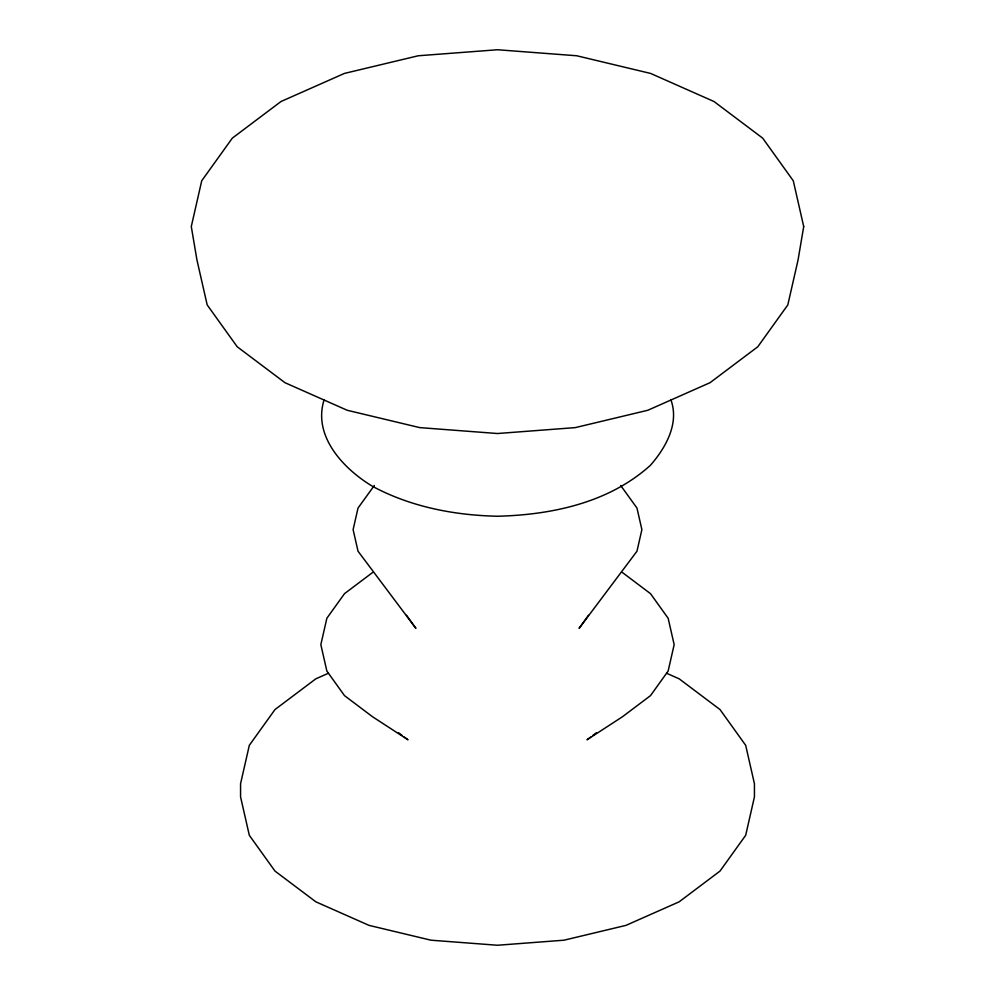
<?xml version="1.0" encoding="UTF-8"?>
<svg xmlns="http://www.w3.org/2000/svg" width="995" height="995" viewBox="0 0 995 995"><rect width="100%" height="100%" fill="white"/><g stroke="black" fill="none" stroke-linecap="round" stroke-linejoin="round"><path stroke-width="1.49" d="M324.183 399.58C312.43 436.046 343.549 468.968 372.578 486.368C410.972 506.94 454.255 515.273 497.5 516.243C551.877 514.863 609.052 502.699 650.494 465.237C665.829 447.613 679.573 423.323 670.817 399.58M588.505 615.258L579.09 628.38L636.974 551.218L641.887 529.638L636.974 508.059L620.693 485.51M374.307 485.51L358.026 508.059L353.113 529.638L358.026 551.218L415.91 628.38L406.495 615.258M372.578 572.523L344.506 593.654L326.858 618.256L320.838 644.648L326.858 671.04L344.506 695.642L372.578 716.773L407.975 739.795L404.43 737.133M590.57 737.133L587.025 739.795L622.422 716.773L650.494 695.642L668.143 671.04L674.162 644.648L668.143 618.256L650.494 593.654L622.422 572.523M592.945 735.342L596.49 732.681M328.425 673.242L315.825 678.826L274.993 709.547L249.322 745.317L240.566 783.712L240.566 796.908L249.322 835.303L274.993 871.085L315.825 901.806L369.033 925.375L430.997 940.2L497.5 945.25L564.003 940.2L625.967 925.375L679.175 901.806L720.007 871.085L745.678 835.303L754.434 796.908L754.434 783.712L745.678 745.317L720.007 709.547L679.175 678.826L666.575 673.242M398.51 732.681L402.055 735.342M803.711 226.537L798.052 260.006L787.816 304.918L757.792 346.77L710.02 382.702L647.782 410.276L575.284 427.614L497.5 433.521L419.716 427.614L347.218 410.276L284.98 382.702L237.208 346.77L207.184 304.918L196.948 260.006L191.289 226.537L201.724 180.779L232.32 138.143L280.976 101.527L344.394 73.431L418.248 55.77L497.5 49.75L576.752 55.77L650.606 73.431L714.024 101.527L762.68 138.143L793.276 180.779L803.711 226.537"/></g></svg>
